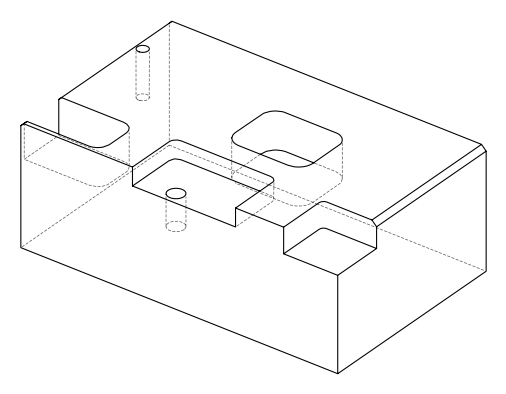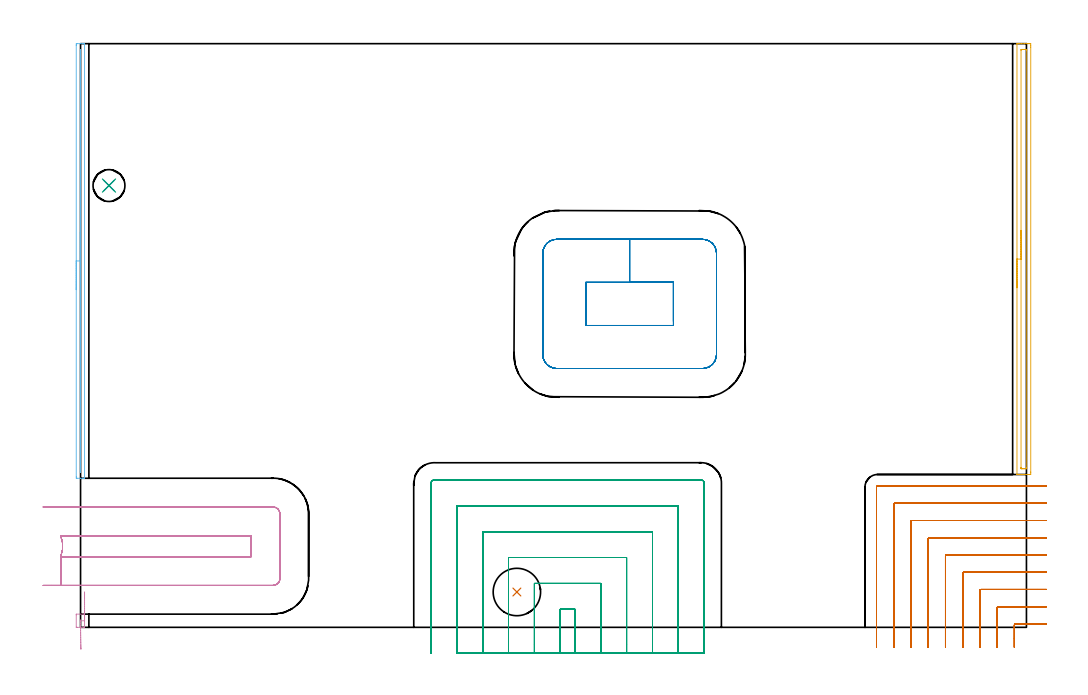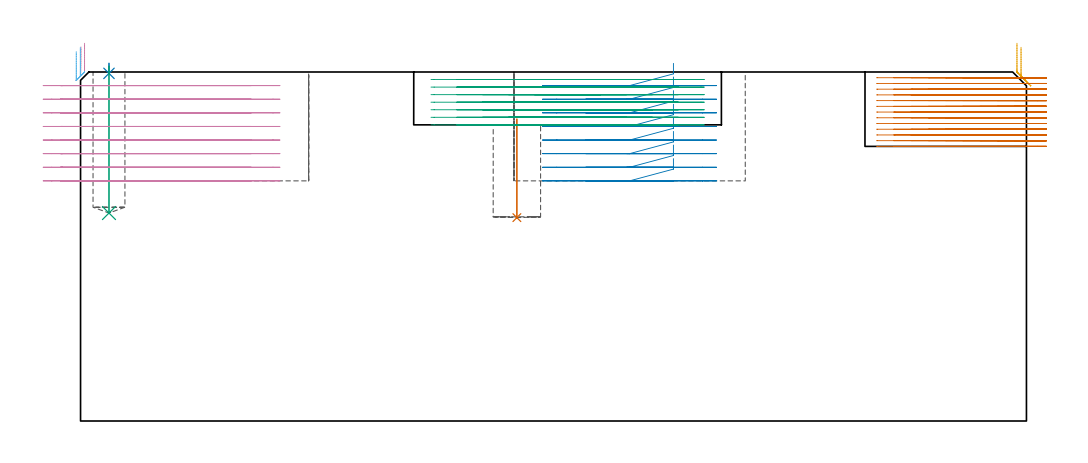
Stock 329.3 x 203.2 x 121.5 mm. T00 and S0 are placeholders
(PLAN: 10 operations, 7 tool changes, 53.9 min)
(1 INDEXABLE_INSERT_DRILL_BLIND_HOLE_FROM_SOLID | STEP1POCKET | NXT0302_004 | 0.14 min | 10785 mm3)
(2 SPOT_DRILL | STEP1POCKET_1 | NXT0321_9005460120000 | 0.03 min | 0 mm3)
(3 DRILL_BLIND_HOLE_INTO_CENTER | STEP1POCKET_1 | NXT0301_082 | 0.21 min | 4607 mm3)
(4 AREA_MILL | FG_CHAMFER_SURFACE | UGT0205_001 | 0.21 min | 29 mm3)
(5 AREA_MILL_1 | FG_CHAMFER_SURFACE_1 | UGT0205_001 | 2.58 min | 1767 mm3)
(6 AREA_MILL_2 | FG_CHAMFER_SURFACE_2 | UGT0205_001 | 2.55 min | 645 mm3)
(7 MILL_CORNER_NOTCH_RECTANGULAR | CORNER_NOTCH_RECTANGULAR | NXT0201_009 | Follow Part, ap 2, ae 75% | 18.26 min | 77301 mm3)
(8 MILL_RECTANGULAR_POCKET | POCKET_RECTANGULAR_STRAIGHT | UGT0201_094 | Follow Part, ap 5, ae 75% | 5.94 min | 191109 mm3)
(9 MILL_SLOT | SLOT_PARTIAL_RECTANGULAR | NXT0201_011 | Follow Part, ap 3, ae 75% | 18.1 min | 108616 mm3)
(10 MILL_SLOT_1 | SLOT_PARTIAL_RECTANGULAR_1 | UGT0201_094 | Follow Part, ap 5, ae 75% | 5.84 min | 139827 mm3)
(TOOL NXT0302_004 | Index. Insert Drill 16.5mm [880-D1650L20-05] | D16.5 PA176 FL83 Z2)
(TOOL NXT0321_9005460120000 | NC Spot Drill, 142deg, 12mm, Carbide, Uncoated | D12 PA142 FL30 Z2)
(TOOL NXT0301_082 | Carbide Drill 11.1mm [860.1-1110-033A1-MM 2214] | D11.1 PA140 FL55 Z2)
(TOOL UGT0205_001 | Chamfer Mill 20 x 3 x 45 deg. | D20 FL50 Z2)
(TOOL NXT0201_009 | ENDMILL 8mm [2P460-0800-NA 1630] | D8 FL26 Z6)
(TOOL UGT0201_094 | End mill 20 mm | D20 FL38 Z4)
(TOOL NXT0201_011 | ENDMILL 12mm [2P460-1200-NA 1630] | D12 FL38 Z6)
(OP 1 INDEXABLE_INSERT_DRILL_BLIND_HOLE_FROM_SOLID)
G17 G21 G94 G90
T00 M6
G54
G17 G0 G90 X151.9 Y12.3 S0 M3
G43 Z131.5 H1
G94 G81 G98 Z70.8 F250. R105.1
G80
M5
M2
(OP 2 SPOT_DRILL)
G17 G21 G94 G90
T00 M6
G54
G17 G0 G90 X9.9 Y153.8 S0 M3
G43 Z131.5 H0
G94 G81 G98 Z121.022 F250. R124.5
G80
M5
M2
(OP 3 DRILL_BLIND_HOLE_INTO_CENTER)
G17 G21 G94 G90
T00 M6
G54
G17 G0 G90 X9.9 Y153.8 S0 M3
G43 Z131.5 H1
G94 G81 G98 Z72.4 F250. R123.5
G80
M5
M2
(OP 4 AREA_MILL)
G17 G21 G94 G90
T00 M6
G54
G17 G0 G90 X1.4 Y12.3 S1061 M3
G43 Z131.5 H0
G94 G1 Y12.262 Z130.628 F250.
Y12.148 Z129.763
Y11.959 Z128.912
Y11.697 Z128.08
Y11.363 Z127.274
Y10.96 Z126.5
Y10.491 Z125.764
Y9.96 Z125.072
Y9.371 Z124.429
Y8.728 Z123.839
Y8.036 Z123.308
Y7.3 Z122.84
Y6.526 Z122.437
Y5.72 Z122.103
Y4.888 Z121.841
Y4.036 Z121.652
Y3.172 Z121.538
Y2.3 Z121.5
Y0.083
X1.396 Y0.01 Z121.489
X1.38 Y0.006 Z121.473
X1.19 Y0. Z121.288
X-1.196 Z118.901
X-1.493 Y0.01 Z118.605
X-1.499 Y0.04 Z118.599
X-1.5 Y4.353 Z118.6
X-1.496 Y4.517 Z118.604
X-1.492 Y4.599 Z118.606
X1.191 Y4.6 Z121.289
X1.38 Y4.594 Z121.473
X1.396 Y4.59 Z121.489
X1.4 Y4.517 Z121.5
Y2.3
X-0.021 Y2.271 Z120.079
X-0.05 Y2.053 Z120.05
X-0.079 Y2.3 Z120.021
Y2.329
X-0.05 Y2.547 Z120.05
X-0.021 Y2.3 Z120.079
Y2.271
X-0.007 Y1.4 Z120.131
X0.006 Y0.537 Z120.258
X0.019 Y-0.312 Z120.46
X0.032 Y-1.139 Z120.735
X0.044 Y-1.94 Z121.081
X0.056 Y-2.708 Z121.496
X0.067 Y-3.436 Z121.976
X0.077 Y-4.12 Z122.517
X0.087 Y-4.754 Z123.116
X0.096 Y-5.333 Z123.768
X0.104 Y-5.854 Z124.469
X0.111 Y-6.311 Z125.211
X0.117 Y-6.702 Z125.991
X0.122 Y-7.023 Z126.802
X0.126 Y-7.273 Z127.638
X0.128 Y-7.448 Z128.493
X0.13 Y-7.549 Z129.359
Y-7.574 Z130.231
G0 Z131.5
M5
M2
(OP 5 AREA_MILL_1)
G17 G21 G94 G90
T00 M6
G54
G17 G0 G90 X326. Y118.2 S1061 M3
G43 Z131.5 H0
G94 G1 Y118.238 Z130.628 F250.
Y118.352 Z129.763
Y118.541 Z128.912
Y118.803 Z128.08
Y119.137 Z127.274
Y119.54 Z126.5
Y120.008 Z125.764
Y120.54 Z125.072
Y121.129 Z124.429
Y121.772 Z123.839
Y122.464 Z123.308
Y123.2 Z122.84
Y123.974 Z122.437
Y124.78 Z122.103
Y125.612 Z121.841
Y126.463 Z121.652
Y127.328 Z121.538
Y128.2 Z121.5
Y203.058
X326.003 Y203.19 Z121.488
X326.051 Y203.193 Z121.441
X326.391 Y203.2 Z121.108
X326.938 Z120.561
X327.507 Z119.988
X328.684 Z118.813
X329.293 Z118.201
X329.882 Z117.613
X330.186 Y203.199 Z117.309
X330.772 Y203.197 Z116.724
X330.791 Y203.193 Z116.705
X330.797 Y202.612 Z116.703
X330.8 Y202. Z116.7
Y54.066
X330.798 Y53.787 Z116.702
X330.791 Y53.207 Z116.705
X330.772 Y53.203 Z116.724
X330.186 Y53.2 Z117.309
X329.882 Z117.613
X329.293 Z118.201
X328.684 Z118.813
X328.4 Z119.096
X327.791 Z119.705
X327.507 Z119.988
X326.938 Z120.561
X326.391 Z121.108
X326.053 Z121.438
X326.008 Z121.482
X326.003 Y53.207 Z121.488
X326. Y53.342 Z121.5
Y128.2
X327.414 Z120.086
X327.415 Y200.922 Z120.085
X327.416 Y201.015 Z120.084
X327.421 Y201.19 Z120.079
X327.507 Y201.193 Z119.993
X328.03 Y201.199 Z119.47
X328.4 Y201.2 Z119.1
X328.923 Z118.577
X329.293 Y201.198 Z118.207
X329.346 Y201.195 Z118.154
X329.372 Y201.191 Z118.128
X329.379 Y201.107 Z118.121
X329.384 Y200.923 Z118.116
X329.386 Y200.83 Z118.114
Y200.738
X329.385 Y55.478 Z118.115
X329.384 Y55.385 Z118.116
X329.379 Y55.21 Z118.121
X329.293 Y55.207 Z118.207
X328.77 Y55.201 Z118.73
X328.4 Y55.2 Z119.1
X327.877 Z119.623
X327.507 Y55.202 Z119.993
X327.454 Y55.205 Z120.046
X327.428 Y55.209 Z120.072
X327.421 Y55.293 Z120.079
X327.416 Y55.477 Z120.084
X327.414 Y55.57 Z120.086
Y55.662
Y128.2
Y129.072 Z120.124
Y129.936 Z120.238
Y130.788 Z120.426
Y131.62 Z120.689
Y132.426 Z121.023
Y133.2 Z121.425
Y133.936 Z121.894
Y134.628 Z122.425
Y135.271 Z123.015
Y135.86 Z123.658
Y136.391 Z124.35
Y136.86 Z125.086
Y137.263 Z125.86
Y137.597 Z126.666
Y137.859 Z127.498
Y138.048 Z128.349
Y138.162 Z129.214
Y138.2 Z130.086
G0 Z131.5
M5
M2
(OP 6 AREA_MILL_2)
G17 G21 G94 G90
T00 M6
G54
G17 G0 G90 X-1.5 Y117.55 S1061 M3
G43 Z131.5 H0
Z128.6
G94 G1 Y117.588 Z127.728 F250.
Y117.702 Z126.864
Y117.891 Z126.012
Y118.153 Z125.18
Y118.487 Z124.374
Y118.89 Z123.6
Y119.358 Z122.864
Y119.89 Z122.172
Y120.479 Z121.529
Y121.122 Z120.94
Y121.814 Z120.409
Y122.55 Z119.94
Y123.324 Z119.537
Y124.13 Z119.203
Y124.962 Z118.941
Y125.814 Z118.752
Y126.678 Z118.638
Y127.55 Z118.6
Y202.583
X-1.499 Y202.749 Z118.601
X-1.491 Y203.198 Z118.605
X-1.277 Y203.2 Z118.819
X-0.05 Z120.045
X0.627 Z120.727
X0.973 Z121.073
X1.357 Y203.194 Z121.449
X1.397 Y203.19 Z121.488
X1.4 Y203.03 Z121.5
Y52.07
X1.397 Y51.91 Z121.488
X1.357 Y51.906 Z121.449
X0.973 Y51.9 Z121.073
X0.627 Z120.727
X-0.05 Z120.045
X-1.278 Z118.819
X-1.491 Y51.902 Z118.605
X-1.5 Y52.352 Z118.6
Y127.55
X-0.086 Z120.014
Y199.904
X-0.084 Y200.797 Z120.016
X-0.083 Y200.83 Z120.017
X-0.05 Y201.127 Z120.05
X-0.018 Y200.797 Z120.082
X-0.016 Y200.762 Z120.084
X-0.014 Y199.904 Z120.086
Y55.196
X-0.016 Y54.303 Z120.084
X-0.017 Y54.27 Z120.083
X-0.05 Y53.974 Z120.05
X-0.083 Y54.303 Z120.018
X-0.085 Y54.338 Z120.015
X-0.086 Y55.196 Z120.014
Y127.55
Y128.422 Z120.052
Y129.286 Z120.166
Y130.138 Z120.355
Y130.97 Z120.617
Y131.776 Z120.951
Y132.55 Z121.354
Y133.286 Z121.823
Y133.978 Z122.354
Y134.621 Z122.943
Y135.21 Z123.586
Y135.742 Z124.278
Y136.21 Z125.014
Y136.613 Z125.788
Y136.947 Z126.594
Y137.209 Z127.426
Y137.398 Z128.278
Y137.512 Z129.143
Y137.55 Z130.014
G0 Z131.5
M5
M2
(OP 7 MILL_CORNER_NOTCH_RECTANGULAR)
G17 G21 G94 G90
T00 M6
G54
G17 G0 G90 X336.3 Y1.2 S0 M3
G43 Z131.5 H1
Z119.508
G94 G1 X333.3 F250.
X325.496 F500.
G3 X325.1 Y0.804 R0.4
G1 Y-4.
Y-7. F250.
G0 Z131.5
X336.3 Y7.2
Z119.508
G1 X333.3
X319.496 F500.
G3 X319.1 Y6.804 R0.4
G1 Y-4.
Y-7. F250.
G0 Z131.5
X336.3 Y13.2
Z119.508
G1 X333.3
X313.497 F500.
G3 X313.1 Y12.803 R0.4
G1 Y-4.
Y-7. F250.
G0 Z131.5
X336.3 Y19.2
Z119.508
G1 X333.3
X307.497 F500.
G3 X307.1 Y18.803 R0.4
G1 Y-4.
Y-7. F250.
G0 Z131.5
X336.3 Y25.2
Z119.508
G1 X333.3
X301.497 F500.
G3 X301.1 Y24.803 R0.4
G1 Y-4.
Y-7. F250.
G0 Z131.5
X336.3 Y31.2
Z119.508
G1 X333.3
X295.497 F500.
G3 X295.1 Y30.803 R0.4
G1 Y-4.
Y-7. F250.
G0 Z131.5
X336.3 Y37.2
Z119.508
G1 X333.3
X289.497 F500.
G3 X289.1 Y36.803 R0.4
G1 Y-4.
Y-7. F250.
G0 Z131.5
X336.3 Y43.2
Z119.508
G1 X333.3
X283.497 F500.
G3 X283.1 Y42.803 R0.4
G1 Y-4.
Y-7. F250.
G0 Z131.5
X336.299 Y49.2
Z119.508
G1 X333.299
X277.497 F500.
G3 X277.1 Y48.803 R0.4
G1 Y-4.
Y-7. F250.
G0 Z131.5
X336.3 Y1.2
Z117.515
G1 X333.3
X325.496 F500.
G3 X325.1 Y0.804 R0.4
G1 Y-4.
Y-7. F250.
G0 Z131.5
X336.3 Y7.2
Z117.515
G1 X333.3
X319.496 F500.
G3 X319.1 Y6.804 R0.4
G1 Y-4.
Y-7. F250.
G0 Z131.5
X336.3 Y13.2
Z117.515
G1 X333.3
X313.497 F500.
G3 X313.1 Y12.803 R0.4
G1 Y-4.
Y-7. F250.
G0 Z131.5
X336.3 Y19.2
Z117.515
G1 X333.3
X307.497 F500.
G3 X307.1 Y18.803 R0.4
G1 Y-4.
Y-7. F250.
G0 Z131.5
X336.3 Y25.2
Z117.515
G1 X333.3
X301.497 F500.
G3 X301.1 Y24.803 R0.4
G1 Y-4.
Y-7. F250.
G0 Z131.5
X336.3 Y31.2
Z117.515
G1 X333.3
X295.497 F500.
G3 X295.1 Y30.803 R0.4
G1 Y-4.
Y-7. F250.
G0 Z131.5
X336.3 Y37.2
Z117.515
G1 X333.3
X289.497 F500.
G3 X289.1 Y36.803 R0.4
G1 Y-4.
Y-7. F250.
G0 Z131.5
X336.3 Y43.2
Z117.515
G1 X333.3
X283.497 F500.
G3 X283.1 Y42.803 R0.4
G1 Y-4.
Y-7. F250.
G0 Z131.5
X336.3 Y49.2
Z117.515
G1 X333.3
X277.497 F500.
G3 X277.1 Y48.803 R0.4
G1 Y-4.
Y-7. F250.
G0 Z131.5
X336.3 Y1.2
Z115.523
G1 X333.3
X325.496 F500.
G3 X325.1 Y0.804 R0.4
G1 Y-4.
Y-7. F250.
G0 Z131.5
X336.3 Y7.2
Z115.523
G1 X333.3
X319.496 F500.
G3 X319.1 Y6.804 R0.4
G1 Y-4.
Y-7. F250.
G0 Z131.5
X336.3 Y13.2
Z115.523
G1 X333.3
X313.497 F500.
G3 X313.1 Y12.803 R0.4
G1 Y-4.
Y-7. F250.
G0 Z131.5
X336.3 Y19.2
Z115.523
G1 X333.3
X307.497 F500.
G3 X307.1 Y18.803 R0.4
G1 Y-4.
Y-7. F250.
G0 Z131.5
X336.3 Y25.2
Z115.523
G1 X333.3
X301.497 F500.
G3 X301.1 Y24.803 R0.4
G1 Y-4.
Y-7. F250.
G0 Z131.5
X336.3 Y31.2
Z115.523
G1 X333.3
X295.497 F500.
G3 X295.1 Y30.803 R0.4
G1 Y-4.
Y-7. F250.
G0 Z131.5
X336.3 Y37.2
Z115.523
G1 X333.3
X289.497 F500.
G3 X289.1 Y36.803 R0.4
G1 Y-4.
Y-7. F250.
G0 Z131.5
X336.3 Y43.2
Z115.523
G1 X333.3
X283.497 F500.
G3 X283.1 Y42.803 R0.4
G1 Y-4.
Y-7. F250.
G0 Z131.5
X336.3 Y49.2
Z115.523
G1 X333.3
X277.497 F500.
G3 X277.1 Y48.803 R0.4
G1 Y-4.
Y-7. F250.
G0 Z131.5
X336.3 Y1.2
Z113.531
G1 X333.3
X325.496 F500.
G3 X325.1 Y0.804 R0.4
G1 Y-4.
Y-7. F250.
G0 Z131.5
X336.3 Y7.2
Z113.531
G1 X333.3
X319.496 F500.
G3 X319.1 Y6.804 R0.4
G1 Y-4.
Y-7. F250.
G0 Z131.5
X336.3 Y13.2
Z113.531
G1 X333.3
X313.497 F500.
G3 X313.1 Y12.803 R0.4
G1 Y-4.
Y-7. F250.
G0 Z131.5
X336.3 Y19.2
Z113.531
G1 X333.3
X307.497 F500.
G3 X307.1 Y18.803 R0.4
G1 Y-4.
Y-7. F250.
G0 Z131.5
X336.3 Y25.2
Z113.531
G1 X333.3
X301.497 F500.
G3 X301.1 Y24.803 R0.4
G1 Y-4.
Y-7. F250.
G0 Z131.5
X336.3 Y31.2
Z113.531
G1 X333.3
X295.497 F500.
G3 X295.1 Y30.803 R0.4
G1 Y-4.
Y-7. F250.
G0 Z131.5
X336.3 Y37.2
Z113.531
G1 X333.3
X289.497 F500.
G3 X289.1 Y36.803 R0.4
G1 Y-4.
Y-7. F250.
G0 Z131.5
X336.3 Y43.2
Z113.531
G1 X333.3
X283.497 F500.
G3 X283.1 Y42.803 R0.4
G1 Y-4.
Y-7. F250.
G0 Z131.5
X336.3 Y49.2
Z113.531
G1 X333.3
X277.497 F500.
G3 X277.1 Y48.803 R0.4
G1 Y-4.
Y-7. F250.
G0 Z131.5
X336.3 Y1.2
Z111.538
G1 X333.3
X325.496 F500.
G3 X325.1 Y0.804 R0.4
G1 Y-4.
Y-7. F250.
G0 Z131.5
X336.3 Y7.2
Z111.538
G1 X333.3
X319.496 F500.
G3 X319.1 Y6.804 R0.4
G1 Y-4.
Y-7. F250.
G0 Z131.5
X336.3 Y13.2
Z111.538
G1 X333.3
X313.497 F500.
G3 X313.1 Y12.803 R0.4
G1 Y-4.
Y-7. F250.
G0 Z131.5
X336.3 Y19.2
Z111.538
G1 X333.3
X307.497 F500.
G3 X307.1 Y18.803 R0.4
G1 Y-4.
Y-7. F250.
G0 Z131.5
X336.3 Y25.2
Z111.538
G1 X333.3
X301.497 F500.
G3 X301.1 Y24.803 R0.4
G1 Y-4.
Y-7. F250.
G0 Z131.5
X336.3 Y31.2
Z111.538
G1 X333.3
X295.497 F500.
G3 X295.1 Y30.803 R0.4
G1 Y-4.
Y-7. F250.
G0 Z131.5
X336.3 Y37.2
Z111.538
G1 X333.3
X289.497 F500.
G3 X289.1 Y36.803 R0.4
G1 Y-4.
Y-7. F250.
G0 Z131.5
X336.3 Y43.2
Z111.538
G1 X333.3
X283.497 F500.
G3 X283.1 Y42.803 R0.4
G1 Y-4.
Y-7. F250.
G0 Z131.5
X336.3 Y49.2
Z111.538
G1 X333.3
X277.497 F500.
G3 X277.1 Y48.803 R0.4
G1 Y-4.
Y-7. F250.
G0 Z131.5
X336.3 Y1.2
Z109.546
G1 X333.3
X325.496 F500.
G3 X325.1 Y0.804 R0.4
G1 Y-4.
Y-7. F250.
G0 Z131.5
X336.3 Y7.2
Z109.546
G1 X333.3
X319.496 F500.
G3 X319.1 Y6.804 R0.4
G1 Y-4.
Y-7. F250.
G0 Z131.5
X336.3 Y13.2
Z109.546
G1 X333.3
X313.497 F500.
G3 X313.1 Y12.803 R0.4
G1 Y-4.
Y-7. F250.
G0 Z131.5
X336.3 Y19.2
Z109.546
G1 X333.3
X307.497 F500.
G3 X307.1 Y18.803 R0.4
G1 Y-4.
Y-7. F250.
G0 Z131.5
X336.3 Y25.2
Z109.546
G1 X333.3
X301.497 F500.
G3 X301.1 Y24.803 R0.4
G1 Y-4.
Y-7. F250.
G0 Z131.5
X336.3 Y31.2
Z109.546
G1 X333.3
X295.497 F500.
G3 X295.1 Y30.803 R0.4
G1 Y-4.
Y-7. F250.
G0 Z131.5
X336.3 Y37.2
Z109.546
G1 X333.3
X289.497 F500.
G3 X289.1 Y36.803 R0.4
G1 Y-4.
Y-7. F250.
G0 Z131.5
X336.3 Y43.2
Z109.546
G1 X333.3
X283.497 F500.
G3 X283.1 Y42.803 R0.4
G1 Y-4.
Y-7. F250.
G0 Z131.5
X336.3 Y49.2
Z109.546
G1 X333.3
X277.497 F500.
G3 X277.1 Y48.803 R0.4
G1 Y-4.
Y-7. F250.
G0 Z131.5
X336.3 Y1.2
Z107.554
G1 X333.3
X325.496 F500.
G3 X325.1 Y0.804 R0.4
G1 Y-4.
Y-7. F250.
G0 Z131.5
X336.3 Y7.2
Z107.554
G1 X333.3
X319.496 F500.
G3 X319.1 Y6.804 R0.4
G1 Y-4.
Y-7. F250.
G0 Z131.5
X336.3 Y13.2
Z107.554
G1 X333.3
X313.497 F500.
G3 X313.1 Y12.803 R0.4
G1 Y-4.
Y-7. F250.
G0 Z131.5
X336.3 Y19.2
Z107.554
G1 X333.3
X307.497 F500.
G3 X307.1 Y18.803 R0.4
G1 Y-4.
Y-7. F250.
G0 Z131.5
X336.3 Y25.2
Z107.554
G1 X333.3
X301.497 F500.
G3 X301.1 Y24.803 R0.4
G1 Y-4.
Y-7. F250.
G0 Z131.5
X336.3 Y31.2
Z107.554
G1 X333.3
X295.497 F500.
G3 X295.1 Y30.803 R0.4
G1 Y-4.
Y-7. F250.
G0 Z131.5
X336.3 Y37.2
Z107.554
G1 X333.3
X289.497 F500.
G3 X289.1 Y36.803 R0.4
G1 Y-4.
Y-7. F250.
G0 Z131.5
X336.3 Y43.2
Z107.554
G1 X333.3
X283.497 F500.
G3 X283.1 Y42.803 R0.4
G1 Y-4.
Y-7. F250.
G0 Z131.5
X336.3 Y49.2
Z107.554
G1 X333.3
X277.497 F500.
G3 X277.1 Y48.803 R0.4
G1 Y-4.
Y-7. F250.
G0 Z131.5
X336.3 Y1.2
Z105.562
G1 X333.3
X325.496 F500.
G3 X325.1 Y0.804 R0.4
G1 Y-4.
Y-7. F250.
G0 Z131.5
X336.3 Y7.2
Z105.562
G1 X333.3
X319.496 F500.
G3 X319.1 Y6.804 R0.4
G1 Y-4.
Y-7. F250.
G0 Z131.5
X336.3 Y13.2
Z105.562
G1 X333.3
X313.497 F500.
G3 X313.1 Y12.803 R0.4
G1 Y-4.
Y-7. F250.
G0 Z131.5
X336.3 Y19.2
Z105.562
G1 X333.3
X307.497 F500.
G3 X307.1 Y18.803 R0.4
G1 Y-4.
Y-7. F250.
G0 Z131.5
X336.3 Y25.2
Z105.562
G1 X333.3
X301.497 F500.
G3 X301.1 Y24.803 R0.4
G1 Y-4.
Y-7. F250.
G0 Z131.5
X336.3 Y31.2
Z105.562
G1 X333.3
X295.497 F500.
G3 X295.1 Y30.803 R0.4
G1 Y-4.
Y-7. F250.
G0 Z131.5
X336.3 Y37.2
Z105.562
G1 X333.3
X289.497 F500.
G3 X289.1 Y36.803 R0.4
G1 Y-4.
Y-7. F250.
G0 Z131.5
X336.3 Y43.2
Z105.562
G1 X333.3
X283.497 F500.
G3 X283.1 Y42.803 R0.4
G1 Y-4.
Y-7. F250.
G0 Z131.5
X336.3 Y49.2
Z105.562
G1 X333.3
X277.497 F500.
G3 X277.1 Y48.803 R0.4
G1 Y-4.
Y-7. F250.
G0 Z131.5
X336.3 Y1.2
Z103.569
G1 X333.3
X325.496 F500.
G3 X325.1 Y0.804 R0.4
G1 Y-4.
Y-7. F250.
G0 Z131.5
X336.3 Y7.2
Z103.569
G1 X333.3
X319.496 F500.
G3 X319.1 Y6.804 R0.4
G1 Y-4.
Y-7. F250.
G0 Z131.5
X336.3 Y13.2
Z103.569
G1 X333.3
X313.497 F500.
G3 X313.1 Y12.803 R0.4
G1 Y-4.
Y-7. F250.
G0 Z131.5
X336.3 Y19.2
Z103.569
G1 X333.3
X307.497 F500.
G3 X307.1 Y18.803 R0.4
G1 Y-4.
Y-7. F250.
G0 Z131.5
X336.3 Y25.2
Z103.569
G1 X333.3
X301.497 F500.
G3 X301.1 Y24.803 R0.4
G1 Y-4.
Y-7. F250.
G0 Z131.5
X336.3 Y31.2
Z103.569
G1 X333.3
X295.497 F500.
G3 X295.1 Y30.803 R0.4
G1 Y-4.
Y-7. F250.
G0 Z131.5
X336.3 Y37.2
Z103.569
G1 X333.3
X289.497 F500.
G3 X289.1 Y36.803 R0.4
G1 Y-4.
Y-7. F250.
G0 Z131.5
X336.3 Y43.2
Z103.569
G1 X333.3
X283.497 F500.
G3 X283.1 Y42.803 R0.4
G1 Y-4.
Y-7. F250.
G0 Z131.5
X336.3 Y49.2
Z103.569
G1 X333.3
X277.497 F500.
G3 X277.1 Y48.803 R0.4
G1 Y-4.
Y-7. F250.
G0 Z131.5
X336.3 Y1.2
Z101.577
G1 X333.3
X325.496 F500.
G3 X325.1 Y0.804 R0.4
G1 Y-4.
Y-7. F250.
G0 Z131.5
X336.3 Y7.2
Z101.577
G1 X333.3
X319.496 F500.
G3 X319.1 Y6.804 R0.4
G1 Y-4.
Y-7. F250.
G0 Z131.5
X336.3 Y13.2
Z101.577
G1 X333.3
X313.497 F500.
G3 X313.1 Y12.803 R0.4
G1 Y-4.
Y-7. F250.
G0 Z131.5
X336.3 Y19.2
Z101.577
G1 X333.3
X307.497 F500.
G3 X307.1 Y18.803 R0.4
G1 Y-4.
Y-7. F250.
G0 Z131.5
X336.3 Y25.2
Z101.577
G1 X333.3
X301.497 F500.
G3 X301.1 Y24.803 R0.4
G1 Y-4.
Y-7. F250.
G0 Z131.5
X336.3 Y31.2
Z101.577
G1 X333.3
X295.497 F500.
G3 X295.1 Y30.803 R0.4
G1 Y-4.
Y-7. F250.
G0 Z131.5
X336.3 Y37.2
Z101.577
G1 X333.3
X289.497 F500.
G3 X289.1 Y36.803 R0.4
G1 Y-4.
Y-7. F250.
G0 Z131.5
X336.3 Y43.2
Z101.577
G1 X333.3
X283.497 F500.
G3 X283.1 Y42.803 R0.4
G1 Y-4.
Y-7. F250.
G0 Z131.5
X336.3 Y49.2
Z101.577
G1 X333.3
X277.497 F500.
G3 X277.1 Y48.803 R0.4
G1 Y-4.
Y-7. F250.
G0 Z131.5
X336.3 Y1.2
Z99.585
G1 X333.3
X325.496 F500.
G3 X325.1 Y0.804 R0.4
G1 Y-4.
Y-7. F250.
G0 Z131.5
X336.3 Y7.2
Z99.585
G1 X333.3
X319.496 F500.
G3 X319.1 Y6.804 R0.4
G1 Y-4.
Y-7. F250.
G0 Z131.5
X336.3 Y13.2
Z99.585
G1 X333.3
X313.497 F500.
G3 X313.1 Y12.803 R0.4
G1 Y-4.
Y-7. F250.
G0 Z131.5
X336.3 Y19.2
Z99.585
G1 X333.3
X307.497 F500.
G3 X307.1 Y18.803 R0.4
G1 Y-4.
Y-7. F250.
G0 Z131.5
X336.3 Y25.2
Z99.585
G1 X333.3
X301.497 F500.
G3 X301.1 Y24.803 R0.4
G1 Y-4.
Y-7. F250.
G0 Z131.5
X336.3 Y31.2
Z99.585
G1 X333.3
X295.497 F500.
G3 X295.1 Y30.803 R0.4
G1 Y-4.
Y-7. F250.
G0 Z131.5
X336.3 Y37.2
Z99.585
G1 X333.3
X289.497 F500.
G3 X289.1 Y36.803 R0.4
G1 Y-4.
Y-7. F250.
G0 Z131.5
X336.3 Y43.2
Z99.585
G1 X333.3
X283.497 F500.
G3 X283.1 Y42.803 R0.4
G1 Y-4.
Y-7. F250.
G0 Z131.5
X336.3 Y49.2
Z99.585
G1 X333.3
X277.497 F500.
G3 X277.1 Y48.803 R0.4
G1 Y-4.
Y-7. F250.
G0 Z131.5
X336.3 Y1.2
Z97.592
G1 X333.3
X325.496 F500.
G3 X325.1 Y0.804 R0.4
G1 Y-4.
Y-7. F250.
G0 Z131.5
X336.3 Y7.2
Z97.592
G1 X333.3
X319.496 F500.
G3 X319.1 Y6.804 R0.4
G1 Y-4.
Y-7. F250.
G0 Z131.5
X336.3 Y13.2
Z97.592
G1 X333.3
X313.497 F500.
G3 X313.1 Y12.803 R0.4
G1 Y-4.
Y-7. F250.
G0 Z131.5
X336.3 Y19.2
Z97.592
G1 X333.3
X307.497 F500.
G3 X307.1 Y18.803 R0.4
G1 Y-4.
Y-7. F250.
G0 Z131.5
X336.3 Y25.2
Z97.592
G1 X333.3
X301.497 F500.
G3 X301.1 Y24.803 R0.4
G1 Y-4.
Y-7. F250.
G0 Z131.5
X336.3 Y31.2
Z97.592
G1 X333.3
X295.497 F500.
G3 X295.1 Y30.803 R0.4
G1 Y-4.
Y-7. F250.
G0 Z131.5
X336.3 Y37.2
Z97.592
G1 X333.3
X289.497 F500.
G3 X289.1 Y36.803 R0.4
G1 Y-4.
Y-7. F250.
G0 Z131.5
X336.3 Y43.2
Z97.592
G1 X333.3
X283.497 F500.
G3 X283.1 Y42.803 R0.4
G1 Y-4.
Y-7. F250.
G0 Z131.5
X336.3 Y49.2
Z97.592
G1 X333.3
X277.497 F500.
G3 X277.1 Y48.803 R0.4
G1 Y-4.
Y-7. F250.
G0 Z131.5
X336.3 Y1.2
Z95.6
G1 X333.3
X325.496 F500.
G3 X325.1 Y0.804 R0.4
G1 Y-4.
Y-7. F250.
G0 Z131.5
X336.3 Y7.2
Z95.6
G1 X333.3
X319.496 F500.
G3 X319.1 Y6.804 R0.4
G1 Y-4.
Y-7. F250.
G0 Z131.5
X336.3 Y13.2
Z95.6
G1 X333.3
X313.497 F500.
G3 X313.1 Y12.803 R0.4
G1 Y-4.
Y-7. F250.
G0 Z131.5
X336.3 Y19.2
Z95.6
G1 X333.3
X307.497 F500.
G3 X307.1 Y18.803 R0.4
G1 Y-4.
Y-7. F250.
G0 Z131.5
X336.3 Y25.2
Z95.6
G1 X333.3
X301.497 F500.
G3 X301.1 Y24.803 R0.4
G1 Y-4.
Y-7. F250.
G0 Z131.5
X336.3 Y31.2
Z95.6
G1 X333.3
X295.497 F500.
G3 X295.1 Y30.803 R0.4
G1 Y-4.
Y-7. F250.
G0 Z131.5
X336.3 Y37.2
Z95.6
G1 X333.3
X289.497 F500.
G3 X289.1 Y36.803 R0.4
G1 Y-4.
Y-7. F250.
G0 Z131.5
X336.3 Y43.2
Z95.6
G1 X333.3
X283.497 F500.
G3 X283.1 Y42.803 R0.4
G1 Y-4.
Y-7. F250.
G0 Z131.5
X336.3 Y49.2
Z95.6
G1 X333.3
X277.497 F500.
G3 X277.1 Y48.803 R0.4
G1 Y-4.
Y-7. F250.
G0 Z131.5
M5
M2
(OP 8 MILL_RECTANGULAR_POCKET)
G17 G21 G94 G90
T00 M6
G54
G17 G0 G90 X206.4 Y106.473 S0 M3
G43 Z131.5 H0
Z124.5
G94 G1 Y120.1 Z120.849 F250.
X191.15 Z116.762
X175.9 F500.
Y105.1
X206.4
Y120.1
X191.15
Y135.1
X165.8
G3 X160.9 Y130.2 R4.9
G1 Y95.
G3 X165.8 Y90.1 R4.9
G1 X216.5
G3 X221.4 Y95. R4.9
G1 Y130.2
G3 X216.5 Y135.1 R4.9
G1 X191.15
X190.15
G0 X206.4 Y106.473 Z119.762
G1 Y120.1 Z116.111 F250.
X191.15 Z112.025
X175.9 F500.
Y105.1
X206.4
Y120.1
X191.15
Y135.1
X165.8
G3 X160.9 Y130.2 R4.9
G1 Y95.
G3 X165.8 Y90.1 R4.9
G1 X216.5
G3 X221.4 Y95. R4.9
G1 Y130.2
G3 X216.5 Y135.1 R4.9
G1 X191.15
X190.15
G0 X206.4 Y106.473 Z115.025
G1 Y120.1 Z111.374 F250.
X191.15 Z107.287
X175.9 F500.
Y105.1
X206.4
Y120.1
X191.15
Y135.1
X165.8
G3 X160.9 Y130.2 R4.9
G1 Y95.
G3 X165.8 Y90.1 R4.9
G1 X216.5
G3 X221.4 Y95. R4.9
G1 Y130.2
G3 X216.5 Y135.1 R4.9
G1 X191.15
X190.15
G0 X206.4 Y106.473 Z110.287
G1 Y120.1 Z106.636 F250.
X191.15 Z102.55
X175.9 F500.
Y105.1
X206.4
Y120.1
X191.15
Y135.1
X165.8
G3 X160.9 Y130.2 R4.9
G1 Y95.
G3 X165.8 Y90.1 R4.9
G1 X216.5
G3 X221.4 Y95. R4.9
G1 Y130.2
G3 X216.5 Y135.1 R4.9
G1 X191.15
X190.15
G0 X206.4 Y106.473 Z105.55
G1 Y120.1 Z101.899 F250.
X191.15 Z97.812
X175.9 F500.
Y105.1
X206.4
Y120.1
X191.15
Y135.1
X165.8
G3 X160.9 Y130.2 R4.9
G1 Y95.
G3 X165.8 Y90.1 R4.9
G1 X216.5
G3 X221.4 Y95. R4.9
G1 Y130.2
G3 X216.5 Y135.1 R4.9
G1 X191.15
X190.15
G0 X206.4 Y106.473 Z100.812
G1 Y120.1 Z97.161 F250.
X191.15 Z93.075
X175.9 F500.
Y105.1
X206.4
Y120.1
X191.15
Y135.1
X165.8
G3 X160.9 Y130.2 R4.9
G1 Y95.
G3 X165.8 Y90.1 R4.9
G1 X216.5
G3 X221.4 Y95. R4.9
G1 Y130.2
G3 X216.5 Y135.1 R4.9
G1 X191.15
X190.15
G0 X206.4 Y106.473 Z96.075
G1 Y120.1 Z92.424 F250.
X191.15 Z88.337
X175.9 F500.
Y105.1
X206.4
Y120.1
X191.15
Y135.1
X165.8
G3 X160.9 Y130.2 R4.9
G1 Y95.
G3 X165.8 Y90.1 R4.9
G1 X216.5
G3 X221.4 Y95. R4.9
G1 Y130.2
G3 X216.5 Y135.1 R4.9
G1 X191.15
X190.15
G0 X206.4 Y106.473 Z91.337
G1 Y120.1 Z87.686 F250.
X191.15 Z83.6
X175.9 F500.
Y105.1
X206.4
Y120.1
X191.15
Y135.1
X165.8
G3 X160.9 Y130.2 R4.9
G1 Y95.
G3 X165.8 Y90.1 R4.9
G1 X216.5
G3 X221.4 Y95. R4.9
G1 Y130.2
G3 X216.5 Y135.1 R4.9
G1 X191.15
X190.15
G0 Z131.5
M5
M2
(OP 9 MILL_SLOT)
G17 G21 G94 G90
T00 M6
G54
G17 G0 G90 X172.1 Y-9. S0 M3
G43 Z131.5 H1
Z118.871
G94 G1 Y-6. F250.
Y6.3 F500.
X167.
Y-6.
Y-9. F250.
X181.1
Y-6.
Y15.3 F500.
X158.
Y-6.
Y-9. F250.
X190.1
Y-6.
Y24.3 F500.
X149.
Y-6.
Y-9. F250.
X199.1
Y-6.
Y33.3 F500.
X140.
Y-6.
Y-9. F250.
X208.1
Y-6.
Y42.3 F500.
X131.
Y-6.
Y-9. F250.
X217.1
Y-6.
Y50.2 F500.
G3 X216. Y51.3 R1.1
G1 X123.1
G3 X122. Y50.2 R1.1
G1 Y-6.
Y-9. F250.
G0 X172.1 Z116.243
G1 Y-6.
Y6.3 F500.
X167.
Y-6.
Y-9. F250.
X181.1
Y-6.
Y15.3 F500.
X158.
Y-6.
Y-9. F250.
X190.1
Y-6.
Y24.3 F500.
X149.
Y-6.
Y-9. F250.
X199.1
Y-6.
Y33.3 F500.
X140.
Y-6.
Y-9. F250.
X208.1
Y-6.
Y42.3 F500.
X131.
Y-6.
Y-9. F250.
X217.1
Y-6.
Y50.2 F500.
G3 X216. Y51.3 R1.1
G1 X123.1
G3 X122. Y50.2 R1.1
G1 Y-6.
Y-9. F250.
G0 X172.1 Z113.614
G1 Y-6.
Y6.3 F500.
X167.
Y-6.
Y-9. F250.
X181.1
Y-6.
Y15.3 F500.
X158.
Y-6.
Y-9. F250.
X190.1
Y-6.
Y24.3 F500.
X149.
Y-6.
Y-9. F250.
X199.1
Y-6.
Y33.3 F500.
X140.
Y-6.
Y-9. F250.
X208.1
Y-6.
Y42.3 F500.
X131.
Y-6.
Y-9. F250.
X217.1
Y-6.
Y50.2 F500.
G3 X216. Y51.3 R1.1
G1 X123.1
G3 X122. Y50.2 R1.1
G1 Y-6.
Y-9. F250.
G0 X172.1 Z110.986
G1 Y-6.
Y6.3 F500.
X167.
Y-6.
Y-9. F250.
X181.1
Y-6.
Y15.3 F500.
X158.
Y-6.
Y-9. F250.
X190.1
Y-6.
Y24.3 F500.
X149.
Y-6.
Y-9. F250.
X199.1
Y-6.
Y33.3 F500.
X140.
Y-6.
Y-9. F250.
X208.1
Y-6.
Y42.3 F500.
X131.
Y-6.
Y-9. F250.
X217.1
Y-6.
Y50.2 F500.
G3 X216. Y51.3 R1.1
G1 X123.1
G3 X122. Y50.2 R1.1
G1 Y-6.
Y-9. F250.
G0 X172.1 Z108.357
G1 Y-6.
Y6.3 F500.
X167.
Y-6.
Y-9. F250.
X181.1
Y-6.
Y15.3 F500.
X158.
Y-6.
Y-9. F250.
X190.1
Y-6.
Y24.3 F500.
X149.
Y-6.
Y-9. F250.
X199.1
Y-6.
Y33.3 F500.
X140.
Y-6.
Y-9. F250.
X208.1
Y-6.
Y42.3 F500.
X131.
Y-6.
Y-9. F250.
X217.1
Y-6.
Y50.2 F500.
G3 X216. Y51.3 R1.1
G1 X123.1
G3 X122. Y50.2 R1.1
G1 Y-6.
Y-9. F250.
G0 X172.1 Z105.729
G1 Y-6.
Y6.3 F500.
X167.
Y-6.
Y-9. F250.
X181.1
Y-6.
Y15.3 F500.
X158.
Y-6.
Y-9. F250.
X190.1
Y-6.
Y24.3 F500.
X149.
Y-6.
Y-9. F250.
X199.1
Y-6.
Y33.3 F500.
X140.
Y-6.
Y-9. F250.
X208.1
Y-6.
Y42.3 F500.
X131.
Y-6.
Y-9. F250.
X217.1
Y-6.
Y50.2 F500.
G3 X216. Y51.3 R1.1
G1 X123.1
G3 X122. Y50.2 R1.1
G1 Y-6.
Y-9. F250.
G0 X172.1 Z103.1
G1 Y-6.
Y6.3 F500.
X167.
Y-6.
Y-9. F250.
X181.1
Y-6.
Y15.3 F500.
X158.
Y-6.
Y-9. F250.
X190.1
Y-6.
Y24.3 F500.
X149.
Y-6.
Y-9. F250.
X199.1
Y-6.
Y33.3 F500.
X140.
Y-6.
Y-9. F250.
X208.1
Y-6.
Y42.3 F500.
X131.
Y-6.
Y-9. F250.
X217.1
Y-6.
Y50.2 F500.
G3 X216. Y51.3 R1.1
G1 X123.1
G3 X122. Y50.2 R1.1
G1 Y-6.
Y-9. F250.
G0 Z131.5
M5
M2
(OP 10 MILL_SLOT_1)
G17 G21 G94 G90
T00 M6
G54
G17 G0 G90 X-13. Y14.6 S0 M3
G43 Z131.5 H0
Z116.762
G94 G1 X-10. F250.
X-6.909 F500.
Y24.6
G3 X-6.909 Y31.9 R10.
G1 X59.4
Y24.6
X-6.909
Y14.6
X67.
G3 X69.4 Y17. R2.4
G1 Y39.5
G3 X67. Y41.9 R2.4
G1 X-10.
X-13. F250.
G0 Y14.6 Z112.025
G1 X-10.
X-6.909 F500.
Y24.6
G3 X-6.909 Y31.9 R10.
G1 X59.4
Y24.6
X-6.909
Y14.6
X67.
G3 X69.4 Y17. R2.4
G1 Y39.5
G3 X67. Y41.9 R2.4
G1 X-10.
X-13. F250.
G0 Y14.6 Z107.287
G1 X-10.
X-6.909 F500.
Y24.6
G3 X-6.909 Y31.9 R10.
G1 X59.4
Y24.6
X-6.909
Y14.6
X67.
G3 X69.4 Y17. R2.4
G1 Y39.5
G3 X67. Y41.9 R2.4
G1 X-10.
X-13. F250.
G0 Y14.6 Z102.55
G1 X-10.
X-6.909 F500.
Y24.6
G3 X-6.909 Y31.9 R10.
G1 X59.4
Y24.6
X-6.909
Y14.6
X67.
G3 X69.4 Y17. R2.4
G1 Y39.5
G3 X67. Y41.9 R2.4
G1 X-10.
X-13. F250.
G0 Y14.6 Z97.812
G1 X-10.
X-6.909 F500.
Y24.6
G3 X-6.909 Y31.9 R10.
G1 X59.4
Y24.6
X-6.909
Y14.6
X67.
G3 X69.4 Y17. R2.4
G1 Y39.5
G3 X67. Y41.9 R2.4
G1 X-10.
X-13. F250.
G0 Y14.6 Z93.075
G1 X-10.
X-6.909 F500.
Y24.6
G3 X-6.909 Y31.9 R10.
G1 X59.4
Y24.6
X-6.909
Y14.6
X67.
G3 X69.4 Y17. R2.4
G1 Y39.5
G3 X67. Y41.9 R2.4
G1 X-10.
X-13. F250.
G0 Y14.6 Z88.337
G1 X-10.
X-6.909 F500.
Y24.6
G3 X-6.909 Y31.9 R10.
G1 X59.4
Y24.6
X-6.909
Y14.6
X67.
G3 X69.4 Y17. R2.4
G1 Y39.5
G3 X67. Y41.9 R2.4
G1 X-10.
X-13. F250.
G0 Y14.6 Z83.6
G1 X-10.
X-6.909 F500.
Y24.6
G3 X-6.909 Y31.9 R10.
G1 X59.4
Y24.6
X-6.909
Y14.6
X67.
G3 X69.4 Y17. R2.4
G1 Y39.5
G3 X67. Y41.9 R2.4
G1 X-10.
X-13. F250.
G0 Z131.5
M5
M2
